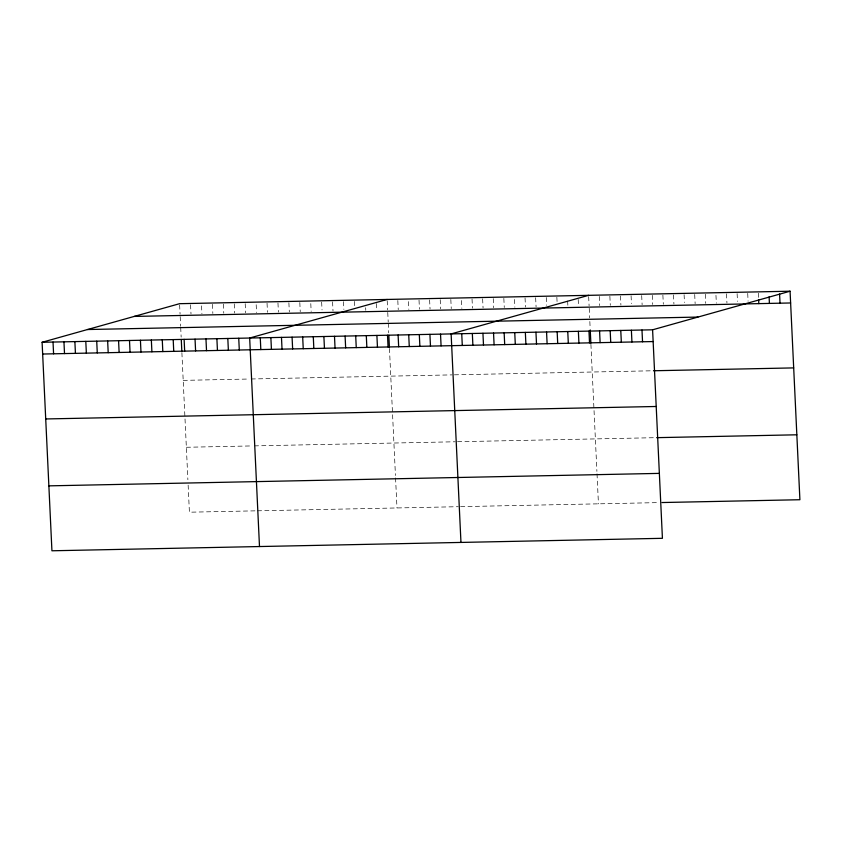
<?xml version="1.0" encoding="UTF-8"?>
<svg xmlns="http://www.w3.org/2000/svg" width="842" height="842" viewBox="0 0 842 842"><rect width="100%" height="100%" fill="white"/><g stroke="black" fill="none" stroke-linecap="round" stroke-linejoin="round"><path stroke-width="0.63" stroke-dasharray="4.21 3.16" d="M183.198 380.373L248.748 379.026M251.169 378.984L452.028 374.879M454.385 374.827L652.308 370.785M186.345 447.27L251.895 445.923M254.326 445.881L455.175 441.776M457.532 441.724L655.465 437.682M254.958 510.852L189.408 512.199L187.998 482.14M257.389 510.81L458.237 506.705M460.595 506.652L658.528 502.611M758.316 293.174L758.568 298.394M747.717 293.395L748.085 301.226M737.108 293.605L737.487 301.447M726.509 293.826L726.941 302.962M715.963 295.342L716.342 303.183M705.301 294.258L705.733 303.404M694.703 294.468L695.134 303.615M684.093 294.689L684.462 302.531M673.495 294.911L673.926 304.046M662.886 295.121L663.317 304.267M652.287 295.342L652.718 304.478M641.688 295.553L642.12 304.699M631.079 295.774L631.447 303.604M620.48 295.984L620.912 305.13M609.871 296.205L610.303 305.351M599.272 296.426L599.704 305.562M588.663 296.637L589.095 305.783M589.221 308.288L589.674 317.908M589.842 321.518L590.179 328.727M590.916 344.357L596.904 471.373M597.02 473.783L598.441 503.842M578.191 299.468L578.496 305.993M567.645 300.994L567.897 306.214M556.857 297.289L557.109 302.51M546.258 297.5L546.626 305.341M535.649 297.721L536.08 306.867M525.05 297.942L525.482 307.077M514.504 299.457L514.872 307.298M503.842 298.373L504.274 307.519M493.244 298.584L493.675 307.73M482.634 298.805L483.066 307.951M472.036 299.015L472.467 308.161M461.49 300.541L461.858 308.382M450.828 299.457L451.259 308.593M440.219 299.668L440.65 308.814M429.62 299.889L430.052 309.035M419.021 300.099L419.442 309.246M408.475 301.625L408.844 309.467M397.813 300.541L398.245 309.677M387.204 300.752L387.636 309.898M387.752 312.403L388.215 322.023M388.267 323.223L388.72 332.843M389.457 348.472L395.445 475.488M395.561 477.898L396.982 507.958M376.406 303.583L376.648 308.814M365.67 307.73L365.786 310.34M354.429 301.425L354.682 306.646M343.504 301.647L343.883 309.488M332.579 301.868L333.011 311.014M321.655 302.089L322.033 309.93M310.793 303.625L311.161 311.456M299.815 302.541L300.247 311.677M288.89 302.762L289.322 311.908M277.965 302.983L278.397 312.129M267.04 303.204L267.472 312.35M256.178 304.741L256.547 312.571M245.19 303.657L245.622 312.792M234.265 303.878L234.697 313.024M223.34 304.099L223.772 313.245M212.416 304.32L212.847 313.466M201.554 305.857L201.922 313.687M190.566 304.772L190.997 313.908M179.641 304.993L180.072 314.14M180.188 316.645L180.641 326.264M180.704 327.464L181.156 337.084M181.893 352.714L187.882 479.73"/><path stroke-width="1.26" d="M790.07 291.216L652.592 329.801L662.422 538.312L51.93 550.784L42.1 342.273L179.578 303.688L790.07 291.216L799.9 499.727L662.054 502.537M387.141 299.447L249.664 338.031L259.494 546.542M588.611 295.332L451.123 333.916L460.963 542.427M743.497 303.941L790.617 302.973M134.215 316.424L744.696 303.951M87.473 329.538L697.955 317.076M42.1 342.273L652.592 329.801M42.658 354.029L653.139 341.557M653.487 370.764L793.68 367.901M45.721 418.958L656.202 406.486M656.644 437.661L796.837 434.798M48.868 485.855L659.36 473.383M779.587 294.047L780.018 303.194M769.104 296.879L769.42 303.404M758.631 299.699L758.81 303.625M641.983 330.022L642.541 341.778M631.384 330.243L631.932 341.999M620.775 330.453L621.333 342.21M610.176 330.674L610.734 342.431M599.567 330.885L600.125 342.641M590.242 329.938L590.863 343.157M588.968 331.106L589.526 342.862M578.37 331.316L578.917 343.073M567.761 331.538L568.318 343.294M557.162 331.759L557.709 343.515M546.553 331.969L547.111 343.725M535.954 332.19L536.512 343.946M525.345 332.401L525.903 344.157M514.746 332.622L515.304 344.378M504.147 332.832L504.695 344.588M493.538 333.053L494.096 344.81M482.94 333.274L483.487 345.031M472.33 333.485L472.888 345.241M461.732 333.706L462.29 345.462M440.524 334.137L441.082 345.894M429.925 334.358L430.472 346.104M419.316 334.569L419.874 346.325M408.717 334.79L409.265 346.546M398.108 335L398.666 346.757M388.836 335.253L389.404 347.272M387.509 335.221L388.057 346.978M376.9 335.432L377.458 347.188M366.302 335.653L366.859 347.409M355.703 335.874L356.25 347.62M345.094 336.084L345.652 347.841M334.495 336.305L335.042 348.062M323.886 336.516L324.444 348.272M313.287 336.737L313.834 348.493M302.678 336.947L303.236 348.704M292.079 337.168L292.637 348.925M281.481 337.389L282.028 349.146M270.871 337.6L271.429 349.356M260.273 337.821L260.82 349.577M238.739 338.252L239.296 350.009M227.814 338.484L228.371 350.24M216.889 338.705L217.446 350.461M205.964 338.926L206.522 350.682M195.039 339.147L195.597 350.903M184.114 339.368L184.672 351.125M181.272 339.494L181.83 351.514M173.199 339.6L173.747 351.356M162.274 339.821L162.822 351.577M151.35 340.042L151.897 351.798M140.425 340.263L140.972 352.019M129.5 340.484L130.047 352.24M118.575 340.715L119.122 352.472M107.65 340.936L108.197 352.693M96.725 341.157L97.272 352.914M85.8 341.378L86.358 353.135M74.875 341.599L75.433 353.356M63.95 341.831L64.508 353.587M53.025 342.052L53.583 353.808"/></g></svg>
